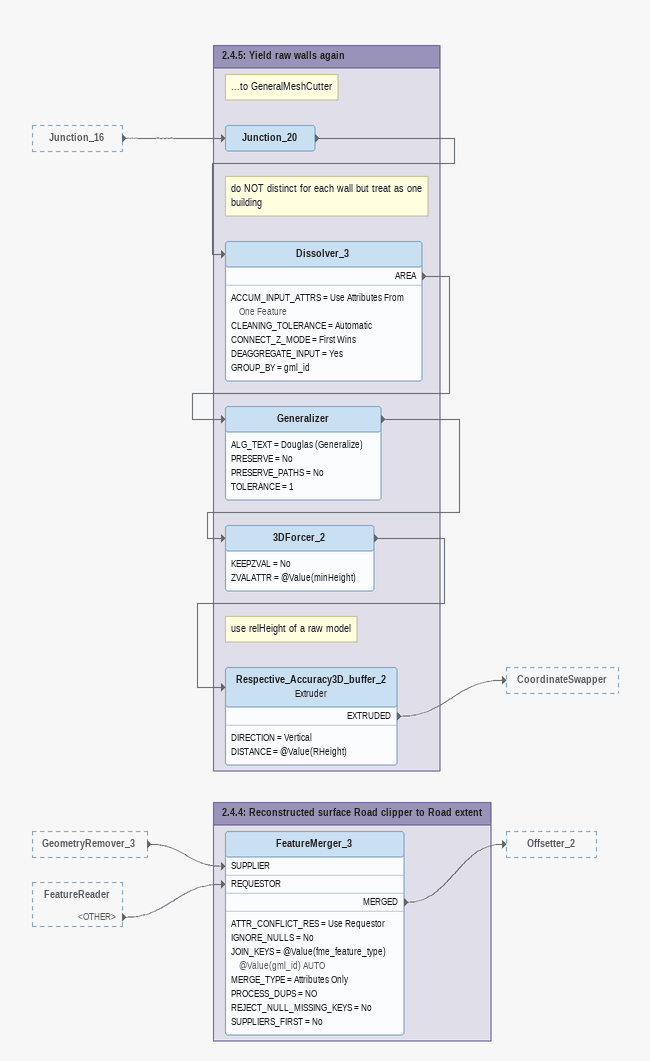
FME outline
Junction_16 [outside]
    -> Junction_20
GeometryRemover_3 [outside]
    -> FeatureMerger_3 [SUPPLIER]
FeatureReader [outside]
    <OTHER> -> FeatureMerger_3 [REQUESTOR]

Bookmark: 2.4.5: Yield raw walls again
Note: ...to GeneralMeshCutter
Junction_20
    -> Dissolver_3
Note: do NOT distinct for each wall but treat as one building
Dissolver_3
    ACCUM_INPUT_ATTRS = Use Attributes From One Feature
    CLEANING_TOLERANCE = Automatic
    CONNECT_Z_MODE = First Wins
    DEAGGREGATE_INPUT = Yes
    GROUP_BY = gml_id
    AREA -> Generalizer
Generalizer
    ALG_TEXT = Douglas (Generalize)
    PRESERVE = No
    PRESERVE_PATHS = No
    TOLERANCE = 1
    -> 3DForcer_2
3DForcer_2
    KEEPZVAL = No
    ZVALATTR = @Value(minHeight)
    -> Respective_Accuracy3D_buffer_2
Note: use relHeight of a raw model
Respective_Accuracy3D_buffer_2: Extruder
    DIRECTION = Vertical
    DISTANCE = @Value(RHeight)
    EXTRUDED -> CoordinateSwapper

Bookmark: 2.4.4: Reconstructed surface Road clipper to Road extent
FeatureMerger_3
    ATTR_CONFLICT_RES = Use Requestor
    IGNORE_NULLS = No
    JOIN_KEYS = @Value(fme_feature_type) @Value(gml_id) AUTO
    MERGE_TYPE = Attributes Only
    PROCESS_DUPS = NO
    REJECT_NULL_MISSING_KEYS = No
    SUPPLIERS_FIRST = No
    MERGED -> Offsetter_2
